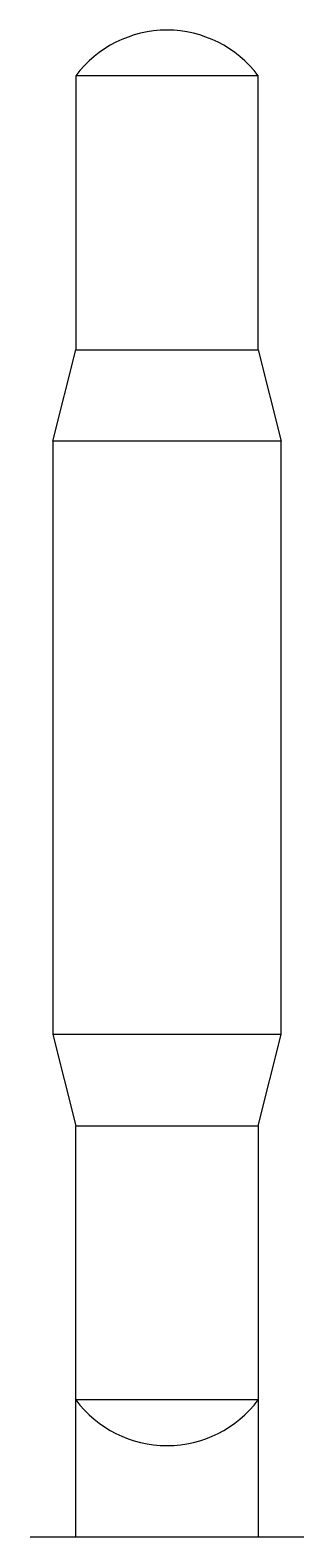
# Model space of a CAD drawing. Extents: x -0.75 to 0.75, y 0 to 8.25.
import ezdxf

# ---------------------------------------------------------------- set-up
doc = ezdxf.new("R2010")
doc.units = 0
doc.layers.add('6', color=6, linetype='CONTINUOUS')

msp = doc.modelspace()

# ---------------------------------------------------------------- linework, layer by layer
at = {"layer": '6', "color": 0}
for p, q in [((0.5, 8), (-0.5, 8)), ((-0.5, 8), (-0.5, 6.5)), ((0.5, 6.5), (0.5, 8)), ((-0.625, 6), (-0.5, 6.5)), ((-0.5, 6.5), (0.5, 6.5)), ((0.5, 6.5), (0.625, 6)), ((0.625, 6), (-0.625, 6)), ((-0.625, 6), (-0.625, 2.75)), ((0.625, 2.75), (0.625, 6)), ((0.625, 2.75), (-0.625, 2.75)), ((-0.625, 2.75), (-0.5, 2.25)), ((0.5, 2.25), (0.625, 2.75)), ((-0.5, 0), (-0.5, 2.25)), ((-0.5, 2.25), (0.5, 2.25)), ((0.5, 2.25), (0.5, 0)), ((0.5, 0.75), (-0.5, 0.75))]:
    msp.add_line(p, q, dxfattribs=at)
msp.add_lwpolyline([(-0.75, 0), (0.75, 0)], dxfattribs=at)
for centre, start, end in [((0, 7.625), 36.8699, 143.1301), ((0, 1.125), 216.8699, 323.1301)]:
    msp.add_arc(centre, 0.625, start, end, dxfattribs=at)

doc.saveas('drawing.dxf')
